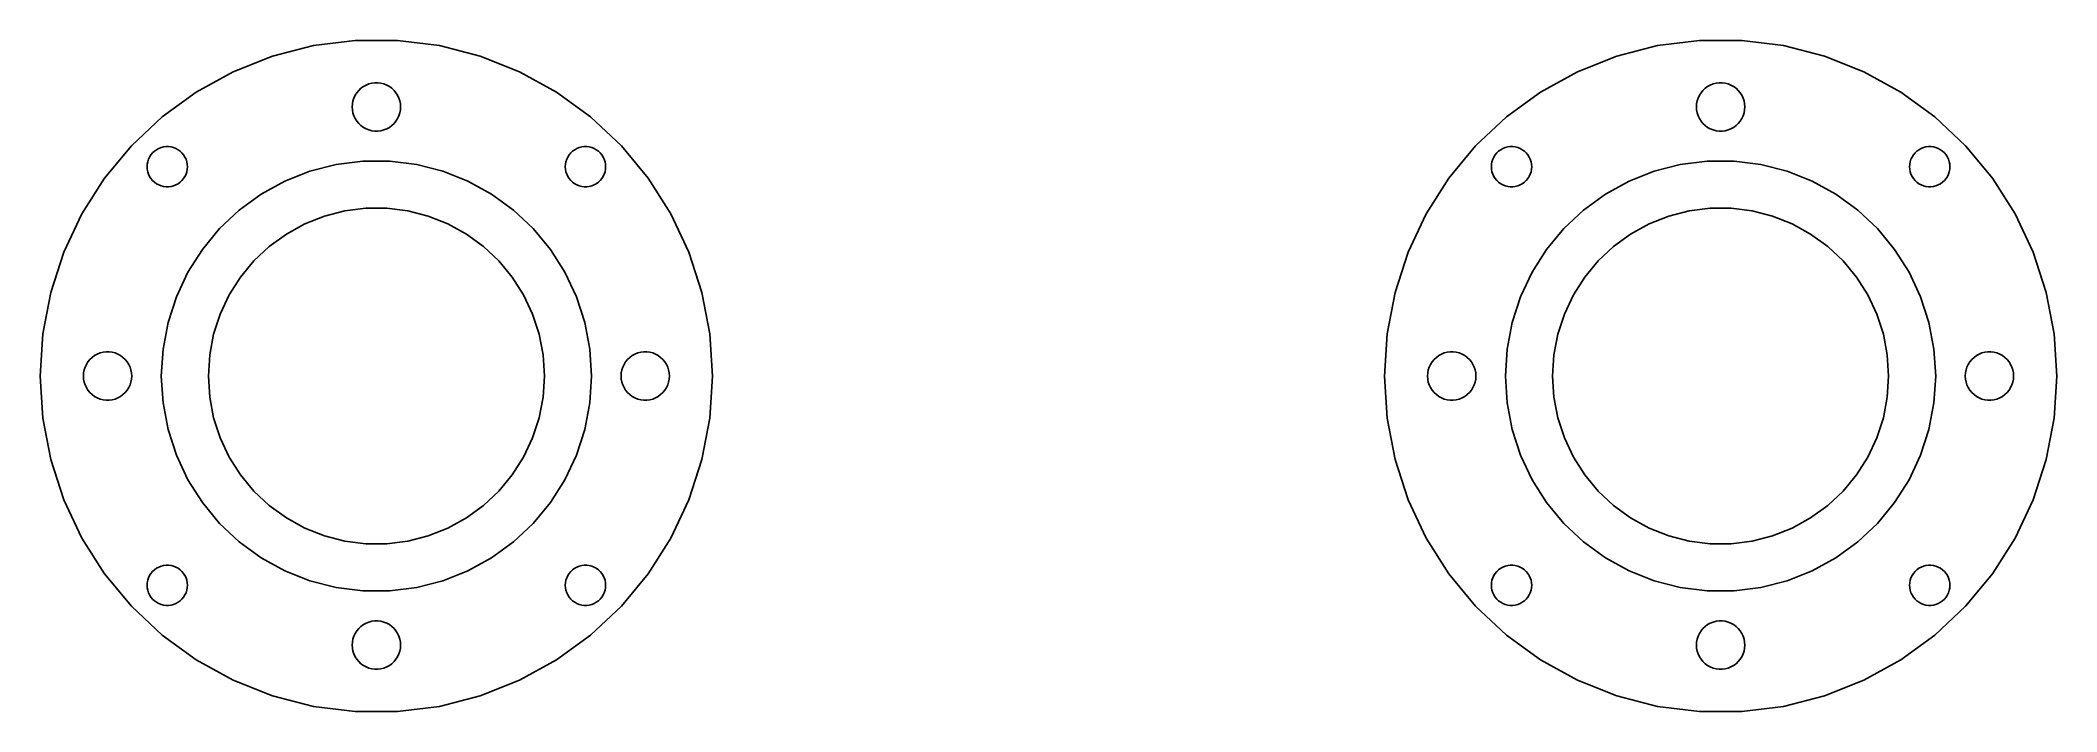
# Model space of a CAD drawing. Header units: metres. Extents: x -25 to 125, y -25 to 25.
import ezdxf

# ---------------------------------------------------------------- set-up
doc = ezdxf.new("R2010")
doc.units = ezdxf.units.M

msp = doc.modelspace()

# ---------------------------------------------------------------- linework, layer by layer
for p, q in [((-4.68452, 24.5572), (-7.72542, 23.7764)), ((-1.56975, 24.9507), (-4.68452, 24.5572)), ((1.56975, 24.9507), (-1.56975, 24.9507)), ((4.68452, 24.5572), (1.56975, 24.9507)), ((7.72542, 23.7764), (4.68452, 24.5572)), ((95.3155, 24.5572), (92.2746, 23.7764)), ((98.4302, 24.9507), (95.3155, 24.5572)), ((101.57, 24.9507), (98.4302, 24.9507)), ((104.685, 24.5572), (101.57, 24.9507)), ((107.725, 23.7764), (104.685, 24.5572)), ((-10.6445, 22.6207), (-13.3957, 21.1082)), ((-7.72542, 23.7764), (-10.6445, 22.6207)), ((10.6445, 22.6207), (7.72542, 23.7764)), ((13.3957, 21.1082), (10.6445, 22.6207)), ((89.3555, 22.6207), (86.6043, 21.1082)), ((92.2746, 23.7764), (89.3555, 22.6207)), ((110.644, 22.6207), (107.725, 23.7764)), ((113.396, 21.1082), (110.644, 22.6207)), ((-13.3957, 21.1082), (-15.9356, 19.2628)), ((-1.57735, 20.8672), (-1.45622, 21.058)), ((-1.45622, 21.058), (-1.31213, 21.2322)), ((-1.31213, 21.2322), (-1.14735, 21.3869)), ((-1.14735, 21.3869), (-0.964478, 21.5198)), ((-0.964478, 21.5198), (-0.766388, 21.6287)), ((-0.766388, 21.6287), (-0.556229, 21.7119)), ((-0.556229, 21.7119), (-0.33728, 21.7681)), ((-0.33728, 21.7681), (-0.113022, 21.7964)), ((-0.113022, 21.7964), (0.113022, 21.7964)), ((0.113022, 21.7964), (0.33728, 21.7681)), ((0.33728, 21.7681), (0.556229, 21.7119)), ((0.556229, 21.7119), (0.766388, 21.6287)), ((0.766388, 21.6287), (0.964478, 21.5198)), ((0.964478, 21.5198), (1.14735, 21.3869)), ((1.14735, 21.3869), (1.31213, 21.2322)), ((1.31213, 21.2322), (1.45622, 21.058)), ((1.45622, 21.058), (1.57735, 20.8672)), ((15.9356, 19.2628), (13.3957, 21.1082)), ((86.6043, 21.1082), (84.0644, 19.2628)), ((98.4226, 20.8672), (98.5438, 21.058)), ((98.5438, 21.058), (98.6879, 21.2322)), ((98.6879, 21.2322), (98.8526, 21.3869)), ((98.8526, 21.3869), (99.0355, 21.5198)), ((99.0355, 21.5198), (99.2336, 21.6287)), ((99.2336, 21.6287), (99.4438, 21.7119)), ((99.4438, 21.7119), (99.6627, 21.7681)), ((99.6627, 21.7681), (99.887, 21.7964)), ((99.887, 21.7964), (100.113, 21.7964)), ((100.113, 21.7964), (100.337, 21.7681)), ((100.337, 21.7681), (100.556, 21.7119)), ((100.556, 21.7119), (100.766, 21.6287)), ((100.766, 21.6287), (100.964, 21.5198)), ((100.964, 21.5198), (101.147, 21.3869)), ((101.147, 21.3869), (101.312, 21.2322)), ((101.312, 21.2322), (101.456, 21.058)), ((101.456, 21.058), (101.577, 20.8672)), ((115.936, 19.2628), (113.396, 21.1082)), ((-1.79999, 20), (-1.7858, 20.2256)), ((-1.7858, 19.7744), (-1.79999, 20)), ((-1.7858, 20.2256), (-1.74344, 20.4476)), ((-1.74344, 19.5524), (-1.7858, 19.7744)), ((-1.74344, 20.4476), (-1.67358, 20.6626)), ((-1.67358, 19.3374), (-1.74344, 19.5524)), ((-1.67358, 20.6626), (-1.57735, 20.8672)), ((1.57735, 20.8672), (1.67358, 20.6626)), ((1.67358, 20.6626), (1.74344, 20.4476)), ((1.74344, 19.5524), (1.67358, 19.3374)), ((1.74344, 20.4476), (1.7858, 20.2256)), ((1.7858, 19.7744), (1.74344, 19.5524)), ((1.7858, 20.2256), (1.79999, 20)), ((1.79999, 20), (1.7858, 19.7744)), ((98.2, 20), (98.2142, 20.2256)), ((98.2142, 19.7744), (98.2, 20)), ((98.2142, 20.2256), (98.2565, 20.4476)), ((98.2565, 19.5524), (98.2142, 19.7744)), ((98.2565, 20.4476), (98.3264, 20.6626)), ((98.3264, 19.3374), (98.2565, 19.5524)), ((98.3264, 20.6626), (98.4226, 20.8672)), ((101.577, 20.8672), (101.674, 20.6626)), ((101.674, 20.6626), (101.743, 20.4476)), ((101.743, 19.5524), (101.674, 19.3374)), ((101.743, 20.4476), (101.786, 20.2256)), ((101.786, 19.7744), (101.743, 19.5524)), ((101.786, 20.2256), (101.8, 20)), ((101.8, 20), (101.786, 19.7744)), ((-15.9356, 19.2628), (-18.2242, 17.1137)), ((-1.57735, 19.1328), (-1.67358, 19.3374)), ((-1.45622, 18.942), (-1.57735, 19.1328)), ((-1.31213, 18.7678), (-1.45622, 18.942)), ((-1.14735, 18.6131), (-1.31213, 18.7678)), ((-0.964478, 18.4802), (-1.14735, 18.6131)), ((-0.766388, 18.3713), (-0.964478, 18.4802)), ((-0.556229, 18.2881), (-0.766388, 18.3713)), ((-0.33728, 18.2319), (-0.556229, 18.2881)), ((-0.113022, 18.2036), (-0.33728, 18.2319)), ((0.113022, 18.2036), (-0.113022, 18.2036)), ((0.33728, 18.2319), (0.113022, 18.2036)), ((0.556229, 18.2881), (0.33728, 18.2319)), ((0.766388, 18.3713), (0.556229, 18.2881)), ((0.964478, 18.4802), (0.766388, 18.3713)), ((1.14735, 18.6131), (0.964478, 18.4802)), ((1.31213, 18.7678), (1.14735, 18.6131)), ((1.45622, 18.942), (1.31213, 18.7678)), ((1.57735, 19.1328), (1.45622, 18.942)), ((1.67358, 19.3374), (1.57735, 19.1328)), ((18.2242, 17.1137), (15.9356, 19.2628)), ((84.0644, 19.2628), (81.7758, 17.1137)), ((98.4226, 19.1328), (98.3264, 19.3374)), ((98.5438, 18.942), (98.4226, 19.1328)), ((98.6879, 18.7678), (98.5438, 18.942)), ((98.8526, 18.6131), (98.6879, 18.7678)), ((99.0355, 18.4802), (98.8526, 18.6131)), ((99.2336, 18.3713), (99.0355, 18.4802)), ((99.4438, 18.2881), (99.2336, 18.3713)), ((99.6627, 18.2319), (99.4438, 18.2881)), ((99.887, 18.2036), (99.6627, 18.2319)), ((100.113, 18.2036), (99.887, 18.2036)), ((100.337, 18.2319), (100.113, 18.2036)), ((100.556, 18.2881), (100.337, 18.2319)), ((100.766, 18.3713), (100.556, 18.2881)), ((100.964, 18.4802), (100.766, 18.3713)), ((101.147, 18.6131), (100.964, 18.4802)), ((101.312, 18.7678), (101.147, 18.6131)), ((101.456, 18.942), (101.312, 18.7678)), ((101.577, 19.1328), (101.456, 18.942)), ((101.674, 19.3374), (101.577, 19.1328)), ((118.224, 17.1137), (115.936, 19.2628)), ((-18.2242, 17.1137), (-20.2254, 14.6946)), ((-16.7695, 16.4377), (-16.6494, 16.5828)), ((-16.6494, 16.5828), (-16.5121, 16.7118)), ((-16.5121, 16.7118), (-16.3597, 16.8225)), ((-16.3597, 16.8225), (-16.1947, 16.9132)), ((-16.1947, 16.9132), (-16.0195, 16.9826)), ((-16.0195, 16.9826), (-15.8371, 17.0294)), ((-15.8371, 17.0294), (-15.6502, 17.053)), ((-15.6502, 17.053), (-15.4618, 17.053)), ((-15.4618, 17.053), (-15.2749, 17.0294)), ((-15.2749, 17.0294), (-15.0925, 16.9826)), ((-15.0925, 16.9826), (-14.9173, 16.9132)), ((-14.9173, 16.9132), (-14.7523, 16.8225)), ((-14.7523, 16.8225), (-14.5999, 16.7118)), ((-14.5999, 16.7118), (-14.4625, 16.5828)), ((-14.4625, 16.5828), (-14.3425, 16.4377)), ((14.3425, 16.4377), (14.4625, 16.5828)), ((14.4625, 16.5828), (14.5999, 16.7118)), ((14.5999, 16.7118), (14.7523, 16.8225)), ((14.7523, 16.8225), (14.9173, 16.9132)), ((14.9173, 16.9132), (15.0925, 16.9826)), ((15.0925, 16.9826), (15.2749, 17.0294)), ((15.2749, 17.0294), (15.4618, 17.053)), ((15.4618, 17.053), (15.6502, 17.053)), ((15.6502, 17.053), (15.8371, 17.0294)), ((15.8371, 17.0294), (16.0195, 16.9826)), ((16.0195, 16.9826), (16.1947, 16.9132)), ((16.1947, 16.9132), (16.3597, 16.8225)), ((16.3597, 16.8225), (16.5121, 16.7118)), ((16.5121, 16.7118), (16.6494, 16.5828)), ((16.6494, 16.5828), (16.7695, 16.4377)), ((20.2254, 14.6946), (18.2242, 17.1137)), ((81.7758, 17.1137), (79.7746, 14.6946)), ((83.2305, 16.4377), (83.3505, 16.5828)), ((83.3505, 16.5828), (83.4879, 16.7118)), ((83.4879, 16.7118), (83.6403, 16.8225)), ((83.6403, 16.8225), (83.8053, 16.9132)), ((83.8053, 16.9132), (83.9805, 16.9826)), ((83.9805, 16.9826), (84.1629, 17.0294)), ((84.1629, 17.0294), (84.3498, 17.053)), ((84.3498, 17.053), (84.5382, 17.053)), ((84.5382, 17.053), (84.7251, 17.0294)), ((84.7251, 17.0294), (84.9075, 16.9826)), ((84.9075, 16.9826), (85.0827, 16.9132)), ((85.0827, 16.9132), (85.2477, 16.8225)), ((85.2477, 16.8225), (85.4001, 16.7118)), ((85.4001, 16.7118), (85.5374, 16.5828)), ((85.5374, 16.5828), (85.6575, 16.4377)), ((114.342, 16.4377), (114.463, 16.5828)), ((114.463, 16.5828), (114.6, 16.7118)), ((114.6, 16.7118), (114.752, 16.8225)), ((114.752, 16.8225), (114.917, 16.9132)), ((114.917, 16.9132), (115.092, 16.9826)), ((115.092, 16.9826), (115.275, 17.0294)), ((115.275, 17.0294), (115.462, 17.053)), ((115.462, 17.053), (115.65, 17.053)), ((115.65, 17.053), (115.837, 17.0294)), ((115.837, 17.0294), (116.02, 16.9826)), ((116.02, 16.9826), (116.195, 16.9132)), ((116.195, 16.9132), (116.36, 16.8225)), ((116.36, 16.8225), (116.512, 16.7118)), ((116.512, 16.7118), (116.649, 16.5828)), ((116.649, 16.5828), (116.77, 16.4377)), ((120.225, 14.6946), (118.224, 17.1137)), ((-17.056, 15.556), (-17.0442, 15.744)), ((-17.0442, 15.368), (-17.056, 15.556)), ((-17.0442, 15.744), (-17.0089, 15.929)), ((-17.0089, 15.183), (-17.0442, 15.368)), ((-17.0089, 15.929), (-16.9507, 16.1082)), ((-16.9507, 15.0038), (-17.0089, 15.183)), ((-16.9507, 16.1082), (-16.8705, 16.2786)), ((-16.8705, 14.8334), (-16.9507, 15.0038)), ((-16.8705, 16.2786), (-16.7695, 16.4377)), ((-14.3425, 16.4377), (-14.2415, 16.2786)), ((-14.2415, 16.2786), (-14.1613, 16.1082)), ((-14.1613, 15.0038), (-14.2415, 14.8334)), ((-14.1613, 16.1082), (-14.1031, 15.929)), ((-14.1031, 15.183), (-14.1613, 15.0038)), ((-14.1031, 15.929), (-14.0678, 15.744)), ((-14.0678, 15.368), (-14.1031, 15.183)), ((-14.0678, 15.744), (-14.056, 15.556)), ((-14.056, 15.556), (-14.0678, 15.368)), ((-6.81245, 14.4772), (-4.94426, 15.2169)), ((-4.94426, 15.2169), (-2.99809, 15.7166)), ((-2.99809, 15.7166), (-1.00464, 15.9684)), ((-1.00464, 15.9684), (1.00464, 15.9684)), ((1.00464, 15.9684), (2.99809, 15.7166)), ((2.99809, 15.7166), (4.94426, 15.2169)), ((4.94426, 15.2169), (6.81245, 14.4772)), ((14.056, 15.556), (14.0678, 15.744)), ((14.0678, 15.368), (14.056, 15.556)), ((14.0678, 15.744), (14.1031, 15.929)), ((14.1031, 15.183), (14.0678, 15.368)), ((14.1031, 15.929), (14.1613, 16.1082)), ((14.1613, 15.0038), (14.1031, 15.183)), ((14.1613, 16.1082), (14.2415, 16.2786)), ((14.2415, 14.8334), (14.1613, 15.0038)), ((14.2415, 16.2786), (14.3425, 16.4377)), ((16.7695, 16.4377), (16.8705, 16.2786)), ((16.8705, 16.2786), (16.9507, 16.1082)), ((16.9507, 15.0038), (16.8705, 14.8334)), ((16.9507, 16.1082), (17.0089, 15.929)), ((17.0089, 15.183), (16.9507, 15.0038)), ((17.0089, 15.929), (17.0442, 15.744)), ((17.0442, 15.368), (17.0089, 15.183)), ((17.0442, 15.744), (17.056, 15.556)), ((17.056, 15.556), (17.0442, 15.368)), ((82.944, 15.556), (82.9558, 15.744)), ((82.9558, 15.368), (82.944, 15.556)), ((82.9558, 15.744), (82.9911, 15.929)), ((82.9911, 15.183), (82.9558, 15.368)), ((82.9911, 15.929), (83.0493, 16.1082)), ((83.0493, 15.0038), (82.9911, 15.183)), ((83.0493, 16.1082), (83.1295, 16.2786)), ((83.1295, 14.8334), (83.0493, 15.0038)), ((83.1295, 16.2786), (83.2305, 16.4377)), ((85.6575, 16.4377), (85.7585, 16.2786)), ((85.7585, 16.2786), (85.8387, 16.1082)), ((85.8387, 15.0038), (85.7585, 14.8334)), ((85.8387, 16.1082), (85.8969, 15.929)), ((85.8969, 15.183), (85.8387, 15.0038)), ((85.8969, 15.929), (85.9322, 15.744)), ((85.9322, 15.368), (85.8969, 15.183)), ((85.9322, 15.744), (85.944, 15.556)), ((85.944, 15.556), (85.9322, 15.368)), ((93.1875, 14.4772), (95.0557, 15.2169)), ((95.0557, 15.2169), (97.0019, 15.7166)), ((97.0019, 15.7166), (98.9953, 15.9684)), ((98.9953, 15.9684), (101.005, 15.9684)), ((101.005, 15.9684), (102.998, 15.7166)), ((102.998, 15.7166), (104.944, 15.2169)), ((104.944, 15.2169), (106.812, 14.4772)), ((114.056, 15.556), (114.068, 15.744)), ((114.068, 15.368), (114.056, 15.556)), ((114.068, 15.744), (114.103, 15.929)), ((114.103, 15.183), (114.068, 15.368)), ((114.103, 15.929), (114.161, 16.1082)), ((114.161, 15.0038), (114.103, 15.183)), ((114.161, 16.1082), (114.242, 16.2786)), ((114.242, 14.8334), (114.161, 15.0038)), ((114.242, 16.2786), (114.342, 16.4377)), ((116.77, 16.4377), (116.87, 16.2786)), ((116.87, 16.2786), (116.951, 16.1082)), ((116.951, 15.0038), (116.87, 14.8334)), ((116.951, 16.1082), (117.009, 15.929)), ((117.009, 15.183), (116.951, 15.0038)), ((117.009, 15.929), (117.044, 15.744)), ((117.044, 15.368), (117.009, 15.183)), ((117.044, 15.744), (117.056, 15.556)), ((117.056, 15.556), (117.044, 15.368)), ((-20.2254, 14.6946), (-21.9077, 12.0438)), ((-16.7695, 14.6743), (-16.8705, 14.8334)), ((-16.6494, 14.5292), (-16.7695, 14.6743)), ((-16.5121, 14.4002), (-16.6494, 14.5292)), ((-16.3597, 14.2895), (-16.5121, 14.4002)), ((-16.1947, 14.1987), (-16.3597, 14.2895)), ((-16.0195, 14.1294), (-16.1947, 14.1987)), ((-15.8371, 14.0826), (-16.0195, 14.1294)), ((-15.6502, 14.0589), (-15.8371, 14.0826)), ((-15.4618, 14.0589), (-15.6502, 14.0589)), ((-15.2749, 14.0826), (-15.4618, 14.0589)), ((-15.0925, 14.1294), (-15.2749, 14.0826)), ((-14.9173, 14.1987), (-15.0925, 14.1294)), ((-14.7523, 14.2895), (-14.9173, 14.1987)), ((-14.5999, 14.4002), (-14.7523, 14.2895)), ((-14.4625, 14.5292), (-14.5999, 14.4002)), ((-14.3425, 14.6743), (-14.4625, 14.5292)), ((-14.2415, 14.8334), (-14.3425, 14.6743)), ((-10.1988, 12.3282), (-8.57323, 13.5092)), ((-8.57323, 13.5092), (-6.81245, 14.4772)), ((6.81245, 14.4772), (8.57323, 13.5092)), ((8.57323, 13.5092), (10.1988, 12.3282)), ((14.3425, 14.6743), (14.2415, 14.8334)), ((14.4625, 14.5292), (14.3425, 14.6743)), ((14.5999, 14.4002), (14.4625, 14.5292)), ((14.7523, 14.2895), (14.5999, 14.4002)), ((14.9173, 14.1987), (14.7523, 14.2895)), ((15.0925, 14.1294), (14.9173, 14.1987)), ((15.2749, 14.0826), (15.0925, 14.1294)), ((15.4618, 14.0589), (15.2749, 14.0826)), ((15.6502, 14.0589), (15.4618, 14.0589)), ((15.8371, 14.0826), (15.6502, 14.0589)), ((16.0195, 14.1294), (15.8371, 14.0826)), ((16.1947, 14.1987), (16.0195, 14.1294)), ((16.3597, 14.2895), (16.1947, 14.1987)), ((16.5121, 14.4002), (16.3597, 14.2895)), ((16.6494, 14.5292), (16.5121, 14.4002)), ((16.7695, 14.6743), (16.6494, 14.5292)), ((16.8705, 14.8334), (16.7695, 14.6743)), ((21.9077, 12.0438), (20.2254, 14.6946)), ((79.7746, 14.6946), (78.0923, 12.0438)), ((83.2305, 14.6743), (83.1295, 14.8334)), ((83.3505, 14.5292), (83.2305, 14.6743)), ((83.4879, 14.4002), (83.3505, 14.5292)), ((83.6403, 14.2895), (83.4879, 14.4002)), ((83.8053, 14.1987), (83.6403, 14.2895)), ((83.9805, 14.1294), (83.8053, 14.1987)), ((84.1629, 14.0826), (83.9805, 14.1294)), ((84.3498, 14.0589), (84.1629, 14.0826)), ((84.5382, 14.0589), (84.3498, 14.0589)), ((84.7251, 14.0826), (84.5382, 14.0589)), ((84.9075, 14.1294), (84.7251, 14.0826)), ((85.0827, 14.1987), (84.9075, 14.1294)), ((85.2477, 14.2895), (85.0827, 14.1987)), ((85.4001, 14.4002), (85.2477, 14.2895)), ((85.5374, 14.5292), (85.4001, 14.4002)), ((85.6575, 14.6743), (85.5374, 14.5292)), ((85.7585, 14.8334), (85.6575, 14.6743)), ((89.8012, 12.3282), (91.4268, 13.5092)), ((91.4268, 13.5092), (93.1875, 14.4772)), ((106.812, 14.4772), (108.573, 13.5092)), ((108.573, 13.5092), (110.199, 12.3282)), ((114.342, 14.6743), (114.242, 14.8334)), ((114.463, 14.5292), (114.342, 14.6743)), ((114.6, 14.4002), (114.463, 14.5292)), ((114.752, 14.2895), (114.6, 14.4002)), ((114.917, 14.1987), (114.752, 14.2895)), ((115.092, 14.1294), (114.917, 14.1987)), ((115.275, 14.0826), (115.092, 14.1294)), ((115.462, 14.0589), (115.275, 14.0826)), ((115.65, 14.0589), (115.462, 14.0589)), ((115.837, 14.0826), (115.65, 14.0589)), ((116.02, 14.1294), (115.837, 14.0826)), ((116.195, 14.1987), (116.02, 14.1294)), ((116.36, 14.2895), (116.195, 14.1987)), ((116.512, 14.4002), (116.36, 14.2895)), ((116.649, 14.5292), (116.512, 14.4002)), ((116.77, 14.6743), (116.649, 14.5292)), ((116.87, 14.8334), (116.77, 14.6743)), ((121.908, 12.0438), (120.225, 14.6946)), ((-21.9077, 12.0438), (-23.2444, 9.20311)), ((-11.6635, 10.9527), (-10.1988, 12.3282)), ((-2.34225, 12.2786), (-3.8627, 11.8882)), ((-0.784866, 12.4753), (-2.34225, 12.2786)), ((0.784866, 12.4753), (-0.784866, 12.4753)), ((2.34225, 12.2786), (0.784866, 12.4753)), ((3.8627, 11.8882), (2.34225, 12.2786)), ((10.1988, 12.3282), (11.6635, 10.9527)), ((23.2444, 9.20311), (21.9077, 12.0438)), ((78.0923, 12.0438), (76.7556, 9.20311)), ((88.3365, 10.9527), (89.8012, 12.3282)), ((97.6577, 12.2786), (96.1373, 11.8882)), ((99.2151, 12.4753), (97.6577, 12.2786)), ((100.785, 12.4753), (99.2151, 12.4753)), ((102.342, 12.2786), (100.785, 12.4753)), ((103.863, 11.8882), (102.342, 12.2786)), ((110.199, 12.3282), (111.663, 10.9527)), ((123.244, 9.20311), (121.908, 12.0438)), ((-12.9443, 9.40456), (-11.6635, 10.9527)), ((-6.69783, 10.5541), (-7.96779, 9.63141)), ((-5.32224, 11.3103), (-6.69783, 10.5541)), ((-3.8627, 11.8882), (-5.32224, 11.3103)), ((5.32224, 11.3103), (3.8627, 11.8882)), ((6.69783, 10.5541), (5.32224, 11.3103)), ((7.96779, 9.63141), (6.69783, 10.5541)), ((11.6635, 10.9527), (12.9443, 9.40456)), ((87.0557, 9.40456), (88.3365, 10.9527)), ((93.3022, 10.5541), (92.0322, 9.63141)), ((94.6777, 11.3103), (93.3022, 10.5541)), ((96.1373, 11.8882), (94.6777, 11.3103)), ((105.322, 11.3103), (103.863, 11.8882)), ((106.698, 10.5541), (105.322, 11.3103)), ((107.968, 9.63141), (106.698, 10.5541)), ((111.663, 10.9527), (112.944, 9.40456)), ((-23.2444, 9.20311), (-24.2146, 6.21724)), ((-14.0209, 7.70805), (-12.9443, 9.40456)), ((-7.96779, 9.63141), (-9.11211, 8.55682)), ((9.11211, 8.55682), (7.96779, 9.63141)), ((12.9443, 9.40456), (14.0209, 7.70805)), ((24.2146, 6.21724), (23.2444, 9.20311)), ((76.7556, 9.20311), (75.7854, 6.21724)), ((85.9791, 7.70805), (87.0557, 9.40456)), ((92.0322, 9.63141), (90.8879, 8.55682)), ((109.112, 8.55682), (107.968, 9.63141)), ((112.944, 9.40456), (114.021, 7.70805)), ((124.215, 6.21724), (123.244, 9.20311)), ((-14.8764, 5.88998), (-14.0209, 7.70805)), ((-9.11211, 8.55682), (-10.1127, 7.34731)), ((10.1127, 7.34731), (9.11211, 8.55682)), ((14.0209, 7.70805), (14.8764, 5.88998)), ((85.1236, 5.88998), (85.9791, 7.70805)), ((90.8879, 8.55682), (89.8873, 7.34731)), ((110.113, 7.34731), (109.112, 8.55682)), ((114.021, 7.70805), (114.876, 5.88998)), ((-24.2146, 6.21724), (-24.8029, 3.13332)), ((-10.9538, 6.02191), (-11.6222, 4.60155)), ((-10.1127, 7.34731), (-10.9538, 6.02191)), ((10.9538, 6.02191), (10.1127, 7.34731)), ((11.6222, 4.60155), (10.9538, 6.02191)), ((24.8029, 3.13332), (24.2146, 6.21724)), ((75.7854, 6.21724), (75.1971, 3.13332)), ((89.0462, 6.02191), (88.3778, 4.60155)), ((89.8873, 7.34731), (89.0462, 6.02191)), ((110.954, 6.02191), (110.113, 7.34731)), ((111.622, 4.60155), (110.954, 6.02191)), ((124.803, 3.13332), (124.215, 6.21724)), ((-15.4973, 3.97903), (-14.8764, 5.88998)), ((-11.6222, 4.60155), (-12.1073, 3.10861)), ((12.1073, 3.10861), (11.6222, 4.60155)), ((14.8764, 5.88998), (15.4973, 3.97903)), ((84.5027, 3.97903), (85.1236, 5.88998)), ((88.3778, 4.60155), (87.8927, 3.10861)), ((112.107, 3.10861), (111.622, 4.60155)), ((114.876, 5.88998), (115.497, 3.97903)), ((-24.8029, 3.13332), (-25, 0)), ((-15.8738, 2.00533), (-15.4973, 3.97903)), ((-12.1073, 3.10861), (-12.4014, 1.56665)), ((12.4014, 1.56665), (12.1073, 3.10861)), ((15.4973, 3.97903), (15.8738, 2.00533)), ((25, 0), (24.8029, 3.13332)), ((75.1971, 3.13332), (75, 0)), ((84.1262, 2.00533), (84.5027, 3.97903)), ((87.8927, 3.10861), (87.5986, 1.56665)), ((112.401, 1.56665), (112.107, 3.10861)), ((115.497, 3.97903), (115.874, 2.00533)), ((125, 0), (124.803, 3.13332)), ((-21.1474, 1.38692), (-20.9645, 1.51978)), ((-20.9645, 1.51978), (-20.7664, 1.62868)), ((-20.7664, 1.62868), (-20.5562, 1.7119)), ((-20.5562, 1.7119), (-20.3373, 1.76811)), ((-20.3373, 1.76811), (-20.113, 1.79645)), ((-20.113, 1.79645), (-19.887, 1.79645)), ((-19.887, 1.79645), (-19.6627, 1.76811)), ((-19.6627, 1.76811), (-19.4438, 1.7119)), ((-19.4438, 1.7119), (-19.2336, 1.62868)), ((-19.2336, 1.62868), (-19.0355, 1.51978)), ((-19.0355, 1.51978), (-18.8526, 1.38692)), ((-16, 0), (-15.8738, 2.00533)), ((-12.4014, 1.56665), (-12.5, 0)), ((12.5, 0), (12.4014, 1.56665)), ((15.8738, 2.00533), (16, 0)), ((18.8526, 1.38692), (19.0355, 1.51978)), ((19.0355, 1.51978), (19.2336, 1.62868)), ((19.2336, 1.62868), (19.4438, 1.7119)), ((19.4438, 1.7119), (19.6627, 1.76811)), ((19.6627, 1.76811), (19.887, 1.79645)), ((19.887, 1.79645), (20.113, 1.79645)), ((20.113, 1.79645), (20.3373, 1.76811)), ((20.3373, 1.76811), (20.5562, 1.7119)), ((20.5562, 1.7119), (20.7664, 1.62868)), ((20.7664, 1.62868), (20.9645, 1.51978)), ((20.9645, 1.51978), (21.1474, 1.38692)), ((78.8526, 1.38692), (79.0355, 1.51978)), ((79.0355, 1.51978), (79.2336, 1.62868)), ((79.2336, 1.62868), (79.4438, 1.7119)), ((79.4438, 1.7119), (79.6627, 1.76811)), ((79.6627, 1.76811), (79.887, 1.79645)), ((79.887, 1.79645), (80.113, 1.79645)), ((80.113, 1.79645), (80.3373, 1.76811)), ((80.3373, 1.76811), (80.5562, 1.7119)), ((80.5562, 1.7119), (80.7664, 1.62868)), ((80.7664, 1.62868), (80.9645, 1.51978)), ((80.9645, 1.51978), (81.1474, 1.38692)), ((84, 0), (84.1262, 2.00533)), ((87.5986, 1.56665), (87.5, 0)), ((112.5, 0), (112.401, 1.56665)), ((115.874, 2.00533), (116, 0)), ((118.853, 1.38692), (119.036, 1.51978)), ((119.036, 1.51978), (119.234, 1.62868)), ((119.234, 1.62868), (119.444, 1.7119)), ((119.444, 1.7119), (119.663, 1.76811)), ((119.663, 1.76811), (119.887, 1.79645)), ((119.887, 1.79645), (120.113, 1.79645)), ((120.113, 1.79645), (120.337, 1.76811)), ((120.337, 1.76811), (120.556, 1.7119)), ((120.556, 1.7119), (120.766, 1.62868)), ((120.766, 1.62868), (120.964, 1.51978)), ((120.964, 1.51978), (121.147, 1.38692)), ((-25, 0), (-24.8029, -3.13332)), ((-21.8, 0), (-21.7858, 0.225586)), ((-21.7858, -0.225586), (-21.8, 0)), ((-21.7858, 0.225586), (-21.7434, 0.447632)), ((-21.7434, 0.447632), (-21.6736, 0.662613)), ((-21.6736, 0.662613), (-21.5773, 0.867142)), ((-21.5773, 0.867142), (-21.4562, 1.058)), ((-21.4562, 1.058), (-21.3121, 1.23218)), ((-21.3121, 1.23218), (-21.1474, 1.38692)), ((-18.8526, 1.38692), (-18.6879, 1.23218)), ((-18.6879, 1.23218), (-18.5438, 1.058)), ((-18.5438, 1.058), (-18.4226, 0.867142)), ((-18.4226, 0.867142), (-18.3264, 0.662613)), ((-18.3264, 0.662613), (-18.2565, 0.447632)), ((-18.2565, 0.447632), (-18.2142, 0.225586)), ((-18.2142, 0.225586), (-18.2, 0)), ((-18.2, 0), (-18.2142, -0.225586)), ((-15.8738, -2.00533), (-16, 0)), ((-12.5, 0), (-12.4014, -1.56665)), ((12.4014, -1.56665), (12.5, 0)), ((16, 0), (15.8738, -2.00533)), ((18.2, 0), (18.2142, 0.225586)), ((18.2142, -0.225586), (18.2, 0)), ((18.2142, 0.225586), (18.2565, 0.447632)), ((18.2565, 0.447632), (18.3264, 0.662613)), ((18.3264, 0.662613), (18.4226, 0.867142)), ((18.4226, 0.867142), (18.5438, 1.058)), ((18.5438, 1.058), (18.6879, 1.23218)), ((18.6879, 1.23218), (18.8526, 1.38692)), ((21.1474, 1.38692), (21.3121, 1.23218)), ((21.3121, 1.23218), (21.4562, 1.058)), ((21.4562, 1.058), (21.5773, 0.867142)), ((21.5773, 0.867142), (21.6736, 0.662613)), ((21.6736, 0.662613), (21.7434, 0.447632)), ((21.7434, 0.447632), (21.7858, 0.225586)), ((21.7858, 0.225586), (21.8, 0)), ((21.8, 0), (21.7858, -0.225586)), ((24.8029, -3.13332), (25, 0)), ((75, 0), (75.1971, -3.13332)), ((78.2, 0), (78.2142, 0.225586)), ((78.2142, -0.225586), (78.2, 0)), ((78.2142, 0.225586), (78.2565, 0.447632)), ((78.2565, 0.447632), (78.3264, 0.662613)), ((78.3264, 0.662613), (78.4226, 0.867142)), ((78.4226, 0.867142), (78.5438, 1.058)), ((78.5438, 1.058), (78.6879, 1.23218)), ((78.6879, 1.23218), (78.8526, 1.38692)), ((81.1474, 1.38692), (81.3121, 1.23218)), ((81.3121, 1.23218), (81.4562, 1.058)), ((81.4562, 1.058), (81.5773, 0.867142)), ((81.5773, 0.867142), (81.6736, 0.662613)), ((81.6736, 0.662613), (81.7434, 0.447632)), ((81.7434, 0.447632), (81.7858, 0.225586)), ((81.7858, 0.225586), (81.8, 0)), ((81.8, 0), (81.7858, -0.225586)), ((84.1262, -2.00533), (84, 0)), ((87.5, 0), (87.5986, -1.56665)), ((112.401, -1.56665), (112.5, 0)), ((116, 0), (115.874, -2.00533)), ((118.2, 0), (118.214, 0.225586)), ((118.214, -0.225586), (118.2, 0)), ((118.214, 0.225586), (118.257, 0.447632)), ((118.257, 0.447632), (118.326, 0.662613)), ((118.326, 0.662613), (118.423, 0.867142)), ((118.423, 0.867142), (118.544, 1.058)), ((118.544, 1.058), (118.688, 1.23218)), ((118.688, 1.23218), (118.853, 1.38692)), ((121.147, 1.38692), (121.312, 1.23218)), ((121.312, 1.23218), (121.456, 1.058)), ((121.456, 1.058), (121.577, 0.867142)), ((121.577, 0.867142), (121.674, 0.662613)), ((121.674, 0.662613), (121.743, 0.447632)), ((121.743, 0.447632), (121.786, 0.225586)), ((121.786, 0.225586), (121.8, 0)), ((121.8, 0), (121.786, -0.225586)), ((124.803, -3.13332), (125, 0)), ((-21.7434, -0.447632), (-21.7858, -0.225586)), ((-21.6736, -0.662613), (-21.7434, -0.447632)), ((-21.5773, -0.867142), (-21.6736, -0.662613)), ((-21.4562, -1.058), (-21.5773, -0.867142)), ((-21.3121, -1.23218), (-21.4562, -1.058)), ((-21.1474, -1.38692), (-21.3121, -1.23218)), ((-20.9645, -1.51978), (-21.1474, -1.38692)), ((-18.8526, -1.38692), (-19.0355, -1.51978)), ((-18.6879, -1.23218), (-18.8526, -1.38692)), ((-18.5438, -1.058), (-18.6879, -1.23218)), ((-18.4226, -0.867142), (-18.5438, -1.058)), ((-18.3264, -0.662613), (-18.4226, -0.867142)), ((-18.2565, -0.447632), (-18.3264, -0.662613)), ((-18.2142, -0.225586), (-18.2565, -0.447632)), ((18.2565, -0.447632), (18.2142, -0.225586)), ((18.3264, -0.662613), (18.2565, -0.447632)), ((18.4226, -0.867142), (18.3264, -0.662613)), ((18.5438, -1.058), (18.4226, -0.867142)), ((18.6879, -1.23218), (18.5438, -1.058)), ((18.8526, -1.38692), (18.6879, -1.23218)), ((19.0355, -1.51978), (18.8526, -1.38692)), ((21.1474, -1.38692), (20.9645, -1.51978)), ((21.3121, -1.23218), (21.1474, -1.38692)), ((21.4562, -1.058), (21.3121, -1.23218)), ((21.5773, -0.867142), (21.4562, -1.058)), ((21.6736, -0.662613), (21.5773, -0.867142)), ((21.7434, -0.447632), (21.6736, -0.662613)), ((21.7858, -0.225586), (21.7434, -0.447632)), ((78.2565, -0.447632), (78.2142, -0.225586)), ((78.3264, -0.662613), (78.2565, -0.447632)), ((78.4226, -0.867142), (78.3264, -0.662613)), ((78.5438, -1.058), (78.4226, -0.867142)), ((78.6879, -1.23218), (78.5438, -1.058)), ((78.8526, -1.38692), (78.6879, -1.23218)), ((79.0355, -1.51978), (78.8526, -1.38692)), ((81.1474, -1.38692), (80.9645, -1.51978)), ((81.3121, -1.23218), (81.1474, -1.38692)), ((81.4562, -1.058), (81.3121, -1.23218)), ((81.5773, -0.867142), (81.4562, -1.058)), ((81.6736, -0.662613), (81.5773, -0.867142)), ((81.7434, -0.447632), (81.6736, -0.662613)), ((81.7858, -0.225586), (81.7434, -0.447632)), ((118.257, -0.447632), (118.214, -0.225586)), ((118.326, -0.662613), (118.257, -0.447632)), ((118.423, -0.867142), (118.326, -0.662613)), ((118.544, -1.058), (118.423, -0.867142)), ((118.688, -1.23218), (118.544, -1.058)), ((118.853, -1.38692), (118.688, -1.23218)), ((119.036, -1.51978), (118.853, -1.38692)), ((121.147, -1.38692), (120.964, -1.51978)), ((121.312, -1.23218), (121.147, -1.38692)), ((121.456, -1.058), (121.312, -1.23218)), ((121.577, -0.867142), (121.456, -1.058)), ((121.674, -0.662613), (121.577, -0.867142)), ((121.743, -0.447632), (121.674, -0.662613)), ((121.786, -0.225586), (121.743, -0.447632)), ((-20.7664, -1.62868), (-20.9645, -1.51978)), ((-20.5562, -1.7119), (-20.7664, -1.62868)), ((-20.3373, -1.76811), (-20.5562, -1.7119)), ((-20.113, -1.79645), (-20.3373, -1.76811)), ((-19.887, -1.79645), (-20.113, -1.79645)), ((-19.6627, -1.76811), (-19.887, -1.79645)), ((-19.4438, -1.7119), (-19.6627, -1.76811)), ((-19.2336, -1.62868), (-19.4438, -1.7119)), ((-19.0355, -1.51978), (-19.2336, -1.62868)), ((-15.4973, -3.97903), (-15.8738, -2.00533)), ((-12.4014, -1.56665), (-12.1073, -3.10861)), ((12.1073, -3.10861), (12.4014, -1.56665)), ((15.8738, -2.00533), (15.4973, -3.97903)), ((19.2336, -1.62868), (19.0355, -1.51978)), ((19.4438, -1.7119), (19.2336, -1.62868)), ((19.6627, -1.76811), (19.4438, -1.7119)), ((19.887, -1.79645), (19.6627, -1.76811)), ((20.113, -1.79645), (19.887, -1.79645)), ((20.3373, -1.76811), (20.113, -1.79645)), ((20.5562, -1.7119), (20.3373, -1.76811)), ((20.7664, -1.62868), (20.5562, -1.7119)), ((20.9645, -1.51978), (20.7664, -1.62868)), ((79.2336, -1.62868), (79.0355, -1.51978)), ((79.4438, -1.7119), (79.2336, -1.62868)), ((79.6627, -1.76811), (79.4438, -1.7119)), ((79.887, -1.79645), (79.6627, -1.76811)), ((80.113, -1.79645), (79.887, -1.79645)), ((80.3373, -1.76811), (80.113, -1.79645)), ((80.5562, -1.7119), (80.3373, -1.76811)), ((80.7664, -1.62868), (80.5562, -1.7119)), ((80.9645, -1.51978), (80.7664, -1.62868)), ((84.5027, -3.97903), (84.1262, -2.00533)), ((87.5986, -1.56665), (87.8927, -3.10861)), ((112.107, -3.10861), (112.401, -1.56665)), ((115.874, -2.00533), (115.497, -3.97903)), ((119.234, -1.62868), (119.036, -1.51978)), ((119.444, -1.7119), (119.234, -1.62868)), ((119.663, -1.76811), (119.444, -1.7119)), ((119.887, -1.79645), (119.663, -1.76811)), ((120.113, -1.79645), (119.887, -1.79645)), ((120.337, -1.76811), (120.113, -1.79645)), ((120.556, -1.7119), (120.337, -1.76811)), ((120.766, -1.62868), (120.556, -1.7119)), ((120.964, -1.51978), (120.766, -1.62868)), ((-24.8029, -3.13332), (-24.2146, -6.21724)), ((-14.8764, -5.88998), (-15.4973, -3.97903)), ((-12.1073, -3.10861), (-11.6222, -4.60155)), ((11.6222, -4.60155), (12.1073, -3.10861)), ((15.4973, -3.97903), (14.8764, -5.88998)), ((24.2146, -6.21724), (24.8029, -3.13332)), ((75.1971, -3.13332), (75.7854, -6.21724)), ((85.1236, -5.88998), (84.5027, -3.97903)), ((87.8927, -3.10861), (88.3778, -4.60155)), ((111.622, -4.60155), (112.107, -3.10861)), ((115.497, -3.97903), (114.876, -5.88998)), ((124.215, -6.21724), (124.803, -3.13332)), ((-14.0209, -7.70805), (-14.8764, -5.88998)), ((-11.6222, -4.60155), (-10.9538, -6.02191)), ((10.9538, -6.02191), (11.6222, -4.60155)), ((14.8764, -5.88998), (14.0209, -7.70805)), ((85.9791, -7.70805), (85.1236, -5.88998)), ((88.3778, -4.60155), (89.0462, -6.02191)), ((110.954, -6.02191), (111.622, -4.60155)), ((114.876, -5.88998), (114.021, -7.70805)), ((-24.2146, -6.21724), (-23.2444, -9.20311)), ((-10.9538, -6.02191), (-10.1127, -7.34731)), ((-10.1127, -7.34731), (-9.11211, -8.55682)), ((9.11211, -8.55682), (10.1127, -7.34731)), ((10.1127, -7.34731), (10.9538, -6.02191)), ((23.2444, -9.20311), (24.2146, -6.21724)), ((75.7854, -6.21724), (76.7556, -9.20311)), ((89.0462, -6.02191), (89.8873, -7.34731)), ((89.8873, -7.34731), (90.8879, -8.55682)), ((109.112, -8.55682), (110.113, -7.34731)), ((110.113, -7.34731), (110.954, -6.02191)), ((123.244, -9.20311), (124.215, -6.21724)), ((-12.9443, -9.40456), (-14.0209, -7.70805)), ((-9.11211, -8.55682), (-7.96779, -9.63141)), ((7.96779, -9.63141), (9.11211, -8.55682)), ((14.0209, -7.70805), (12.9443, -9.40456)), ((87.0557, -9.40456), (85.9791, -7.70805)), ((90.8879, -8.55682), (92.0322, -9.63141)), ((107.968, -9.63141), (109.112, -8.55682)), ((114.021, -7.70805), (112.944, -9.40456)), ((-23.2444, -9.20311), (-21.9077, -12.0438)), ((-11.6635, -10.9527), (-12.9443, -9.40456)), ((-7.96779, -9.63141), (-6.69783, -10.5541)), ((6.69783, -10.5541), (7.96779, -9.63141)), ((12.9443, -9.40456), (11.6635, -10.9527)), ((21.9077, -12.0438), (23.2444, -9.20311)), ((76.7556, -9.20311), (78.0923, -12.0438)), ((88.3365, -10.9527), (87.0557, -9.40456)), ((92.0322, -9.63141), (93.3022, -10.5541)), ((106.698, -10.5541), (107.968, -9.63141)), ((112.944, -9.40456), (111.663, -10.9527)), ((121.908, -12.0438), (123.244, -9.20311)), ((-10.1988, -12.3282), (-11.6635, -10.9527)), ((-6.69783, -10.5541), (-5.32224, -11.3103)), ((-5.32224, -11.3103), (-3.8627, -11.8882)), ((-3.8627, -11.8882), (-2.34225, -12.2786)), ((2.34225, -12.2786), (3.8627, -11.8882)), ((3.8627, -11.8882), (5.32224, -11.3103)), ((5.32224, -11.3103), (6.69783, -10.5541)), ((11.6635, -10.9527), (10.1988, -12.3282)), ((89.8012, -12.3282), (88.3365, -10.9527)), ((93.3022, -10.5541), (94.6777, -11.3103)), ((94.6777, -11.3103), (96.1373, -11.8882)), ((96.1373, -11.8882), (97.6577, -12.2786)), ((102.342, -12.2786), (103.863, -11.8882)), ((103.863, -11.8882), (105.322, -11.3103)), ((105.322, -11.3103), (106.698, -10.5541)), ((111.663, -10.9527), (110.199, -12.3282)), ((-21.9077, -12.0438), (-20.2254, -14.6946)), ((-8.57323, -13.5092), (-10.1988, -12.3282)), ((-2.34225, -12.2786), (-0.784866, -12.4753)), ((-0.784866, -12.4753), (0.784866, -12.4753)), ((0.784866, -12.4753), (2.34225, -12.2786)), ((10.1988, -12.3282), (8.57323, -13.5092)), ((20.2254, -14.6946), (21.9077, -12.0438)), ((78.0923, -12.0438), (79.7746, -14.6946)), ((91.4268, -13.5092), (89.8012, -12.3282)), ((97.6577, -12.2786), (99.2151, -12.4753)), ((99.2151, -12.4753), (100.785, -12.4753)), ((100.785, -12.4753), (102.342, -12.2786)), ((110.199, -12.3282), (108.573, -13.5092)), ((120.225, -14.6946), (121.908, -12.0438)), ((-20.2254, -14.6946), (-18.2242, -17.1137)), ((-16.9507, -15.0038), (-16.8705, -14.8334)), ((-16.8705, -14.8334), (-16.7695, -14.6743)), ((-16.7695, -14.6743), (-16.6494, -14.5292)), ((-16.6494, -14.5292), (-16.5121, -14.4002)), ((-16.5121, -14.4002), (-16.3597, -14.2895)), ((-16.3597, -14.2895), (-16.1947, -14.1987)), ((-16.1947, -14.1987), (-16.0195, -14.1294)), ((-16.0195, -14.1294), (-15.8371, -14.0826)), ((-15.8371, -14.0826), (-15.6502, -14.0589)), ((-15.6502, -14.0589), (-15.4618, -14.0589)), ((-15.4618, -14.0589), (-15.2749, -14.0826)), ((-15.2749, -14.0826), (-15.0925, -14.1294)), ((-15.0925, -14.1294), (-14.9173, -14.1987)), ((-14.9173, -14.1987), (-14.7523, -14.2895)), ((-14.7523, -14.2895), (-14.5999, -14.4002)), ((-14.5999, -14.4002), (-14.4625, -14.5292)), ((-14.4625, -14.5292), (-14.3425, -14.6743)), ((-14.3425, -14.6743), (-14.2415, -14.8334)), ((-14.2415, -14.8334), (-14.1613, -15.0038)), ((-6.81245, -14.4772), (-8.57323, -13.5092)), ((-4.94426, -15.2169), (-6.81245, -14.4772)), ((6.81245, -14.4772), (4.94426, -15.2169)), ((8.57323, -13.5092), (6.81245, -14.4772)), ((14.1613, -15.0038), (14.2415, -14.8334)), ((14.2415, -14.8334), (14.3425, -14.6743)), ((14.3425, -14.6743), (14.4625, -14.5292)), ((14.4625, -14.5292), (14.5999, -14.4002)), ((14.5999, -14.4002), (14.7523, -14.2895)), ((14.7523, -14.2895), (14.9173, -14.1987)), ((14.9173, -14.1987), (15.0925, -14.1294)), ((15.0925, -14.1294), (15.2749, -14.0826)), ((15.2749, -14.0826), (15.4618, -14.0589)), ((15.4618, -14.0589), (15.6502, -14.0589)), ((15.6502, -14.0589), (15.8371, -14.0826)), ((15.8371, -14.0826), (16.0195, -14.1294)), ((16.0195, -14.1294), (16.1947, -14.1987)), ((16.1947, -14.1987), (16.3597, -14.2895)), ((16.3597, -14.2895), (16.5121, -14.4002)), ((16.5121, -14.4002), (16.6494, -14.5292)), ((16.6494, -14.5292), (16.7695, -14.6743)), ((16.7695, -14.6743), (16.8705, -14.8334)), ((16.8705, -14.8334), (16.9507, -15.0038)), ((18.2242, -17.1137), (20.2254, -14.6946)), ((79.7746, -14.6946), (81.7758, -17.1137)), ((83.0493, -15.0038), (83.1295, -14.8334)), ((83.1295, -14.8334), (83.2305, -14.6743)), ((83.2305, -14.6743), (83.3505, -14.5292)), ((83.3505, -14.5292), (83.4879, -14.4002)), ((83.4879, -14.4002), (83.6403, -14.2895)), ((83.6403, -14.2895), (83.8053, -14.1987)), ((83.8053, -14.1987), (83.9805, -14.1294)), ((83.9805, -14.1294), (84.1629, -14.0826)), ((84.1629, -14.0826), (84.3498, -14.0589)), ((84.3498, -14.0589), (84.5382, -14.0589)), ((84.5382, -14.0589), (84.7251, -14.0826)), ((84.7251, -14.0826), (84.9075, -14.1294)), ((84.9075, -14.1294), (85.0827, -14.1987)), ((85.0827, -14.1987), (85.2477, -14.2895)), ((85.2477, -14.2895), (85.4001, -14.4002)), ((85.4001, -14.4002), (85.5374, -14.5292)), ((85.5374, -14.5292), (85.6575, -14.6743)), ((85.6575, -14.6743), (85.7585, -14.8334)), ((85.7585, -14.8334), (85.8387, -15.0038)), ((93.1875, -14.4772), (91.4268, -13.5092)), ((95.0557, -15.2169), (93.1875, -14.4772)), ((106.812, -14.4772), (104.944, -15.2169)), ((108.573, -13.5092), (106.812, -14.4772)), ((114.161, -15.0038), (114.242, -14.8334)), ((114.242, -14.8334), (114.342, -14.6743)), ((114.342, -14.6743), (114.463, -14.5292)), ((114.463, -14.5292), (114.6, -14.4002)), ((114.6, -14.4002), (114.752, -14.2895)), ((114.752, -14.2895), (114.917, -14.1987)), ((114.917, -14.1987), (115.092, -14.1294)), ((115.092, -14.1294), (115.275, -14.0826)), ((115.275, -14.0826), (115.462, -14.0589)), ((115.462, -14.0589), (115.65, -14.0589)), ((115.65, -14.0589), (115.837, -14.0826)), ((115.837, -14.0826), (116.02, -14.1294)), ((116.02, -14.1294), (116.195, -14.1987)), ((116.195, -14.1987), (116.36, -14.2895)), ((116.36, -14.2895), (116.512, -14.4002)), ((116.512, -14.4002), (116.649, -14.5292)), ((116.649, -14.5292), (116.77, -14.6743)), ((116.77, -14.6743), (116.87, -14.8334)), ((116.87, -14.8334), (116.951, -15.0038)), ((118.224, -17.1137), (120.225, -14.6946)), ((-17.056, -15.556), (-17.0442, -15.368)), ((-17.0442, -15.744), (-17.056, -15.556)), ((-17.0442, -15.368), (-17.0089, -15.183)), ((-17.0089, -15.929), (-17.0442, -15.744)), ((-17.0089, -15.183), (-16.9507, -15.0038)), ((-16.9507, -16.1082), (-17.0089, -15.929)), ((-16.8705, -16.2786), (-16.9507, -16.1082)), ((-16.7695, -16.4377), (-16.8705, -16.2786)), ((-16.6494, -16.5828), (-16.7695, -16.4377)), ((-14.3425, -16.4377), (-14.4625, -16.5828)), ((-14.2415, -16.2786), (-14.3425, -16.4377)), ((-14.1613, -16.1082), (-14.2415, -16.2786)), ((-14.1613, -15.0038), (-14.1031, -15.183)), ((-14.1031, -15.929), (-14.1613, -16.1082)), ((-14.1031, -15.183), (-14.0678, -15.368)), ((-14.0678, -15.744), (-14.1031, -15.929)), ((-14.0678, -15.368), (-14.056, -15.556)), ((-14.056, -15.556), (-14.0678, -15.744)), ((-2.99809, -15.7166), (-4.94426, -15.2169)), ((-1.00464, -15.9684), (-2.99809, -15.7166)), ((1.00464, -15.9684), (-1.00464, -15.9684)), ((2.99809, -15.7166), (1.00464, -15.9684)), ((4.94426, -15.2169), (2.99809, -15.7166)), ((14.056, -15.556), (14.0678, -15.368)), ((14.0678, -15.744), (14.056, -15.556)), ((14.0678, -15.368), (14.1031, -15.183)), ((14.1031, -15.929), (14.0678, -15.744)), ((14.1031, -15.183), (14.1613, -15.0038)), ((14.1613, -16.1082), (14.1031, -15.929)), ((14.2415, -16.2786), (14.1613, -16.1082)), ((14.3425, -16.4377), (14.2415, -16.2786)), ((14.4625, -16.5828), (14.3425, -16.4377)), ((16.7695, -16.4377), (16.6494, -16.5828)), ((16.8705, -16.2786), (16.7695, -16.4377)), ((16.9507, -16.1082), (16.8705, -16.2786)), ((16.9507, -15.0038), (17.0089, -15.183)), ((17.0089, -15.929), (16.9507, -16.1082)), ((17.0089, -15.183), (17.0442, -15.368)), ((17.0442, -15.744), (17.0089, -15.929)), ((17.0442, -15.368), (17.056, -15.556)), ((17.056, -15.556), (17.0442, -15.744)), ((82.944, -15.556), (82.9558, -15.368)), ((82.9558, -15.744), (82.944, -15.556)), ((82.9558, -15.368), (82.9911, -15.183)), ((82.9911, -15.929), (82.9558, -15.744)), ((82.9911, -15.183), (83.0493, -15.0038)), ((83.0493, -16.1082), (82.9911, -15.929)), ((83.1295, -16.2786), (83.0493, -16.1082)), ((83.2305, -16.4377), (83.1295, -16.2786)), ((83.3505, -16.5828), (83.2305, -16.4377)), ((85.6575, -16.4377), (85.5374, -16.5828)), ((85.7585, -16.2786), (85.6575, -16.4377)), ((85.8387, -16.1082), (85.7585, -16.2786)), ((85.8387, -15.0038), (85.8969, -15.183)), ((85.8969, -15.929), (85.8387, -16.1082)), ((85.8969, -15.183), (85.9322, -15.368)), ((85.9322, -15.744), (85.8969, -15.929)), ((85.9322, -15.368), (85.944, -15.556)), ((85.944, -15.556), (85.9322, -15.744)), ((97.0019, -15.7166), (95.0557, -15.2169)), ((98.9953, -15.9684), (97.0019, -15.7166)), ((101.005, -15.9684), (98.9953, -15.9684)), ((102.998, -15.7166), (101.005, -15.9684)), ((104.944, -15.2169), (102.998, -15.7166)), ((114.056, -15.556), (114.068, -15.368)), ((114.068, -15.744), (114.056, -15.556)), ((114.068, -15.368), (114.103, -15.183)), ((114.103, -15.929), (114.068, -15.744)), ((114.103, -15.183), (114.161, -15.0038)), ((114.161, -16.1082), (114.103, -15.929)), ((114.242, -16.2786), (114.161, -16.1082)), ((114.342, -16.4377), (114.242, -16.2786)), ((114.463, -16.5828), (114.342, -16.4377)), ((116.77, -16.4377), (116.649, -16.5828)), ((116.87, -16.2786), (116.77, -16.4377)), ((116.951, -16.1082), (116.87, -16.2786)), ((116.951, -15.0038), (117.009, -15.183)), ((117.009, -15.929), (116.951, -16.1082)), ((117.009, -15.183), (117.044, -15.368)), ((117.044, -15.744), (117.009, -15.929)), ((117.044, -15.368), (117.056, -15.556)), ((117.056, -15.556), (117.044, -15.744)), ((-18.2242, -17.1137), (-15.9356, -19.2628)), ((-16.5121, -16.7118), (-16.6494, -16.5828)), ((-16.3597, -16.8225), (-16.5121, -16.7118)), ((-16.1947, -16.9132), (-16.3597, -16.8225)), ((-16.0195, -16.9826), (-16.1947, -16.9132)), ((-15.8371, -17.0294), (-16.0195, -16.9826)), ((-15.6502, -17.053), (-15.8371, -17.0294)), ((-15.4618, -17.053), (-15.6502, -17.053)), ((-15.2749, -17.0294), (-15.4618, -17.053)), ((-15.0925, -16.9826), (-15.2749, -17.0294)), ((-14.9173, -16.9132), (-15.0925, -16.9826)), ((-14.7523, -16.8225), (-14.9173, -16.9132)), ((-14.5999, -16.7118), (-14.7523, -16.8225)), ((-14.4625, -16.5828), (-14.5999, -16.7118)), ((14.5999, -16.7118), (14.4625, -16.5828)), ((14.7523, -16.8225), (14.5999, -16.7118)), ((14.9173, -16.9132), (14.7523, -16.8225)), ((15.0925, -16.9826), (14.9173, -16.9132)), ((15.2749, -17.0294), (15.0925, -16.9826)), ((15.4618, -17.053), (15.2749, -17.0294)), ((15.6502, -17.053), (15.4618, -17.053)), ((15.8371, -17.0294), (15.6502, -17.053)), ((16.0195, -16.9826), (15.8371, -17.0294)), ((15.9356, -19.2628), (18.2242, -17.1137)), ((16.1947, -16.9132), (16.0195, -16.9826)), ((16.3597, -16.8225), (16.1947, -16.9132)), ((16.5121, -16.7118), (16.3597, -16.8225)), ((16.6494, -16.5828), (16.5121, -16.7118)), ((81.7758, -17.1137), (84.0644, -19.2628)), ((83.4879, -16.7118), (83.3505, -16.5828)), ((83.6403, -16.8225), (83.4879, -16.7118)), ((83.8053, -16.9132), (83.6403, -16.8225)), ((83.9805, -16.9826), (83.8053, -16.9132)), ((84.1629, -17.0294), (83.9805, -16.9826)), ((84.3498, -17.053), (84.1629, -17.0294)), ((84.5382, -17.053), (84.3498, -17.053)), ((84.7251, -17.0294), (84.5382, -17.053)), ((84.9075, -16.9826), (84.7251, -17.0294)), ((85.0827, -16.9132), (84.9075, -16.9826)), ((85.2477, -16.8225), (85.0827, -16.9132)), ((85.4001, -16.7118), (85.2477, -16.8225)), ((85.5374, -16.5828), (85.4001, -16.7118)), ((114.6, -16.7118), (114.463, -16.5828)), ((114.752, -16.8225), (114.6, -16.7118)), ((114.917, -16.9132), (114.752, -16.8225)), ((115.092, -16.9826), (114.917, -16.9132)), ((115.275, -17.0294), (115.092, -16.9826)), ((115.462, -17.053), (115.275, -17.0294)), ((115.65, -17.053), (115.462, -17.053)), ((115.837, -17.0294), (115.65, -17.053)), ((116.02, -16.9826), (115.837, -17.0294)), ((115.936, -19.2628), (118.224, -17.1137)), ((116.195, -16.9132), (116.02, -16.9826)), ((116.36, -16.8225), (116.195, -16.9132)), ((116.512, -16.7118), (116.36, -16.8225)), ((116.649, -16.5828), (116.512, -16.7118)), ((-15.9356, -19.2628), (-13.3957, -21.1082)), ((-1.74344, -19.5524), (-1.67358, -19.3374)), ((-1.67358, -19.3374), (-1.57735, -19.1328)), ((-1.57735, -19.1328), (-1.45622, -18.942)), ((-1.45622, -18.942), (-1.31213, -18.7678)), ((-1.31213, -18.7678), (-1.14735, -18.6131)), ((-1.14735, -18.6131), (-0.964478, -18.4802)), ((-0.964478, -18.4802), (-0.766388, -18.3713)), ((-0.766388, -18.3713), (-0.556229, -18.2881)), ((-0.556229, -18.2881), (-0.33728, -18.2319)), ((-0.33728, -18.2319), (-0.113022, -18.2036)), ((-0.113022, -18.2036), (0.113022, -18.2036)), ((0.113022, -18.2036), (0.33728, -18.2319)), ((0.33728, -18.2319), (0.556229, -18.2881)), ((0.556229, -18.2881), (0.766388, -18.3713)), ((0.766388, -18.3713), (0.964478, -18.4802)), ((0.964478, -18.4802), (1.14735, -18.6131)), ((1.14735, -18.6131), (1.31213, -18.7678)), ((1.31213, -18.7678), (1.45622, -18.942)), ((1.45622, -18.942), (1.57735, -19.1328)), ((1.57735, -19.1328), (1.67358, -19.3374)), ((1.67358, -19.3374), (1.74344, -19.5524)), ((13.3957, -21.1082), (15.9356, -19.2628)), ((84.0644, -19.2628), (86.6043, -21.1082)), ((98.2565, -19.5524), (98.3264, -19.3374)), ((98.3264, -19.3374), (98.4226, -19.1328)), ((98.4226, -19.1328), (98.5438, -18.942)), ((98.5438, -18.942), (98.6879, -18.7678)), ((98.6879, -18.7678), (98.8526, -18.6131)), ((98.8526, -18.6131), (99.0355, -18.4802)), ((99.0355, -18.4802), (99.2336, -18.3713)), ((99.2336, -18.3713), (99.4438, -18.2881)), ((99.4438, -18.2881), (99.6627, -18.2319)), ((99.6627, -18.2319), (99.887, -18.2036)), ((99.887, -18.2036), (100.113, -18.2036)), ((100.113, -18.2036), (100.337, -18.2319)), ((100.337, -18.2319), (100.556, -18.2881)), ((100.556, -18.2881), (100.766, -18.3713)), ((100.766, -18.3713), (100.964, -18.4802)), ((100.964, -18.4802), (101.147, -18.6131)), ((101.147, -18.6131), (101.312, -18.7678)), ((101.312, -18.7678), (101.456, -18.942)), ((101.456, -18.942), (101.577, -19.1328)), ((101.577, -19.1328), (101.674, -19.3374)), ((101.674, -19.3374), (101.743, -19.5524)), ((113.396, -21.1082), (115.936, -19.2628)), ((-1.79999, -20), (-1.7858, -19.7744)), ((-1.7858, -20.2256), (-1.79999, -20)), ((-1.7858, -19.7744), (-1.74344, -19.5524)), ((-1.74344, -20.4476), (-1.7858, -20.2256)), ((-1.67358, -20.6626), (-1.74344, -20.4476)), ((-1.57735, -20.8672), (-1.67358, -20.6626)), ((-1.45622, -21.058), (-1.57735, -20.8672)), ((1.57735, -20.8672), (1.45622, -21.058)), ((1.67358, -20.6626), (1.57735, -20.8672)), ((1.74344, -20.4476), (1.67358, -20.6626)), ((1.74344, -19.5524), (1.7858, -19.7744)), ((1.7858, -20.2256), (1.74344, -20.4476)), ((1.7858, -19.7744), (1.79999, -20)), ((1.79999, -20), (1.7858, -20.2256)), ((98.2, -20), (98.2142, -19.7744)), ((98.2142, -20.2256), (98.2, -20)), ((98.2142, -19.7744), (98.2565, -19.5524)), ((98.2565, -20.4476), (98.2142, -20.2256)), ((98.3264, -20.6626), (98.2565, -20.4476)), ((98.4226, -20.8672), (98.3264, -20.6626)), ((98.5438, -21.058), (98.4226, -20.8672)), ((101.577, -20.8672), (101.456, -21.058)), ((101.674, -20.6626), (101.577, -20.8672)), ((101.743, -20.4476), (101.674, -20.6626)), ((101.743, -19.5524), (101.786, -19.7744)), ((101.786, -20.2256), (101.743, -20.4476)), ((101.786, -19.7744), (101.8, -20)), ((101.8, -20), (101.786, -20.2256)), ((-13.3957, -21.1082), (-10.6445, -22.6207)), ((-1.31213, -21.2322), (-1.45622, -21.058)), ((-1.14735, -21.3869), (-1.31213, -21.2322)), ((-0.964478, -21.5198), (-1.14735, -21.3869)), ((-0.766388, -21.6287), (-0.964478, -21.5198)), ((-0.556229, -21.7119), (-0.766388, -21.6287)), ((-0.33728, -21.7681), (-0.556229, -21.7119)), ((-0.113022, -21.7964), (-0.33728, -21.7681)), ((0.113022, -21.7964), (-0.113022, -21.7964)), ((0.33728, -21.7681), (0.113022, -21.7964)), ((0.556229, -21.7119), (0.33728, -21.7681)), ((0.766388, -21.6287), (0.556229, -21.7119)), ((0.964478, -21.5198), (0.766388, -21.6287)), ((1.14735, -21.3869), (0.964478, -21.5198)), ((1.31213, -21.2322), (1.14735, -21.3869)), ((1.45622, -21.058), (1.31213, -21.2322)), ((10.6445, -22.6207), (13.3957, -21.1082)), ((86.6043, -21.1082), (89.3555, -22.6207)), ((98.6879, -21.2322), (98.5438, -21.058)), ((98.8526, -21.3869), (98.6879, -21.2322)), ((99.0355, -21.5198), (98.8526, -21.3869)), ((99.2336, -21.6287), (99.0355, -21.5198)), ((99.4438, -21.7119), (99.2336, -21.6287)), ((99.6627, -21.7681), (99.4438, -21.7119)), ((99.887, -21.7964), (99.6627, -21.7681)), ((100.113, -21.7964), (99.887, -21.7964)), ((100.337, -21.7681), (100.113, -21.7964)), ((100.556, -21.7119), (100.337, -21.7681)), ((100.766, -21.6287), (100.556, -21.7119)), ((100.964, -21.5198), (100.766, -21.6287)), ((101.147, -21.3869), (100.964, -21.5198)), ((101.312, -21.2322), (101.147, -21.3869)), ((101.456, -21.058), (101.312, -21.2322)), ((110.644, -22.6207), (113.396, -21.1082)), ((-10.6445, -22.6207), (-7.72542, -23.7764)), ((-7.72542, -23.7764), (-4.68452, -24.5572)), ((4.68452, -24.5572), (7.72542, -23.7764)), ((7.72542, -23.7764), (10.6445, -22.6207)), ((89.3555, -22.6207), (92.2746, -23.7764)), ((92.2746, -23.7764), (95.3155, -24.5572)), ((104.685, -24.5572), (107.725, -23.7764)), ((107.725, -23.7764), (110.644, -22.6207)), ((-4.68452, -24.5572), (-1.56975, -24.9507)), ((-1.56975, -24.9507), (1.56975, -24.9507)), ((1.56975, -24.9507), (4.68452, -24.5572)), ((95.3155, -24.5572), (98.4302, -24.9507)), ((98.4302, -24.9507), (101.57, -24.9507)), ((101.57, -24.9507), (104.685, -24.5572))]:
    msp.add_line(p, q)

doc.saveas('drawing.dxf')
